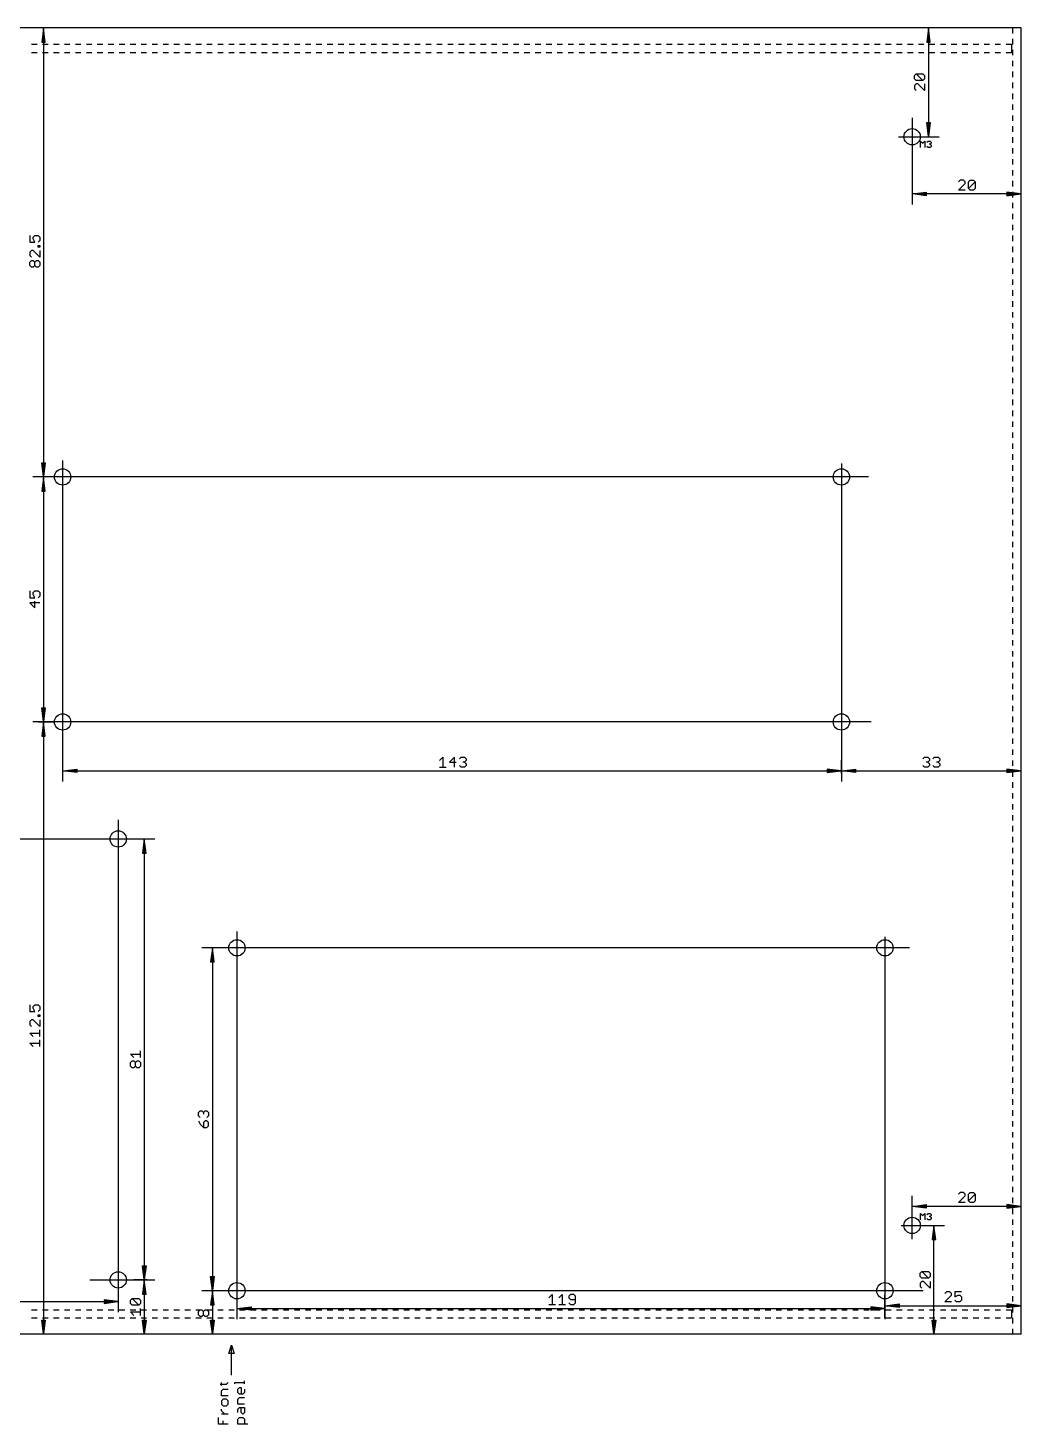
# Model space of a CAD drawing. Extents: x -279 to 630, y -429 to 126.
# Drawn here: x 447.6 to 630, y -296.5 to -40 of the extents above; entities that cross this region are included whole.
import ezdxf

# ---------------------------------------------------------------- set-up
doc = ezdxf.new("R2010")
doc.units = 0
for name, color, linetype in [('114', 253, 'CONTINUOUS'), ('20', 7, 'CONTINUOUS'), ('47', 140, 'CONTINUOUS')]:
    doc.layers.add(name, color=color, linetype=linetype)

msp = doc.modelspace()

# ---------------------------------------------------------------- linework, layer by layer
at = {"layer": '114'}
for p, q in [((484.5, -283.5), (485, -282)), ((485, -287.5), (485, -282)), ((485, -282), (485.5, -283.5)), ((485.5, -283.5), (484.5, -283.5)), ((482.8998, -289.1333), (484.0987, -289.1333)), ((483.1995, -289.4331), (483.1995, -288.8336)), ((484.0987, -289.1333), (484.3984, -288.8336)), ((485.6001, -289.1261), (485.6001, -288.8264)), ((485.6001, -288.8264), (487.3984, -288.8264)), ((486.1995, -290.0685), (486.4992, -289.7688)), ((486.4992, -289.7688), (486.799, -289.7688)), ((486.799, -289.7688), (486.799, -290.9677)), ((487.3984, -289.1261), (487.3984, -288.5267)), ((483.1995, -290.3755), (483.4992, -290.0757)), ((483.1995, -291.2746), (483.1995, -290.3755)), ((484.3984, -291.2746), (483.1995, -291.2746)), ((483.4992, -291.9173), (483.1995, -292.217)), ((483.1995, -292.217), (483.1995, -292.8165)), ((483.4992, -290.0757), (484.3984, -290.0757)), ((484.0987, -291.9173), (483.4992, -291.9173)), ((484.3984, -292.217), (484.0987, -291.9173)), ((484.3984, -292.8165), (484.3984, -292.217)), ((486.1995, -290.668), (486.1995, -290.0685)), ((486.4992, -290.9677), (486.1995, -290.668)), ((486.1995, -291.9101), (486.4992, -291.6104)), ((486.1995, -292.8093), (486.1995, -291.9101)), ((487.0987, -290.9677), (486.4992, -290.9677)), ((486.4992, -291.6104), (487.3984, -291.6104)), ((487.3984, -290.668), (487.0987, -290.9677)), ((487.3984, -290.0685), (487.3984, -290.668)), ((483.1995, -292.8165), (483.4992, -293.1162)), ((483.1995, -294.0514), (483.1995, -293.7517)), ((483.799, -294.6508), (483.1995, -294.0514)), ((484.3984, -294.6508), (483.1995, -294.6508)), ((483.4992, -293.1162), (484.0987, -293.1162)), ((484.0987, -293.1162), (484.3984, -292.8165)), ((487.3984, -292.8093), (486.1995, -292.8093)), ((486.1995, -293.7517), (486.4992, -293.4519)), ((486.1995, -294.3511), (486.1995, -293.7517)), ((486.4992, -293.4519), (487.3984, -293.4519)), ((486.799, -294.3511), (486.799, -293.4519)), ((487.0987, -294.6508), (486.799, -294.3511)), ((487.3984, -294.3511), (487.0987, -294.6508)), ((487.3984, -293.4519), (487.3984, -294.3511)), ((482.6001, -296.4924), (482.6001, -295.2935)), ((484.3984, -296.4924), (482.6001, -296.4924)), ((483.4992, -296.4924), (483.4992, -295.893)), ((486.1995, -295.5932), (486.4992, -295.2935)), ((486.1995, -296.4924), (486.1995, -295.5932)), ((487.9978, -296.4924), (486.1995, -296.4924)), ((486.4992, -295.2935), (487.0987, -295.2935)), ((487.0987, -295.2935), (487.3984, -295.5932)), ((487.3984, -295.5932), (487.3984, -296.4924))]:
    msp.add_line(p, q, dxfattribs=at)
at = {"layer": '20'}
for p, q in [((628.5, -40), (341.5, -40)), ((630, -40), (628.5, -40)), ((628.5, -41.0083), (628.5, -40)), ((630, -280), (630, -40)), ((448.3059, -43), (449.3164, -43)), ((450.3164, -43), (451.3269, -43)), ((452.3269, -43), (453.3374, -43)), ((454.3374, -43), (455.3479, -43)), ((456.3479, -43), (457.3584, -43)), ((458.3584, -43), (459.3689, -43)), ((460.3689, -43), (461.3794, -43)), ((462.3794, -43), (463.3899, -43)), ((464.3899, -43), (465.4004, -43)), ((466.4004, -43), (467.4108, -43)), ((468.4108, -43), (469.4213, -43)), ((470.4213, -43), (471.4318, -43)), ((472.4318, -43), (473.4423, -43)), ((474.4423, -43), (475.4528, -43)), ((476.4528, -43), (477.4633, -43)), ((478.4633, -43), (479.4738, -43)), ((480.4738, -43), (481.4843, -43)), ((482.4843, -43), (483.4948, -43)), ((484.4948, -43), (485.5052, -43)), ((486.5052, -43), (487.5157, -43)), ((488.5157, -43), (489.5262, -43)), ((490.5262, -43), (491.5367, -43)), ((492.5367, -43), (493.5472, -43)), ((494.5472, -43), (495.5577, -43)), ((496.5577, -43), (497.5682, -43)), ((498.5682, -43), (499.5787, -43)), ((500.5787, -43), (501.5892, -43)), ((502.5892, -43), (503.5996, -43)), ((504.5996, -43), (505.6101, -43)), ((506.6101, -43), (507.6206, -43)), ((508.6206, -43), (509.6311, -43)), ((510.6311, -43), (511.6416, -43)), ((512.6416, -43), (513.6521, -43)), ((514.6521, -43), (515.6626, -43)), ((516.6626, -43), (517.6731, -43)), ((518.6731, -43), (519.6836, -43)), ((520.6836, -43), (521.6941, -43)), ((522.6941, -43), (523.7045, -43)), ((524.7045, -43), (525.715, -43)), ((526.715, -43), (527.7255, -43)), ((528.7255, -43), (529.736, -43)), ((530.736, -43), (531.7465, -43)), ((532.7465, -43), (533.757, -43)), ((534.757, -43), (535.7675, -43)), ((536.7675, -43), (537.778, -43)), ((538.778, -43), (539.7885, -43)), ((540.7885, -43), (541.7989, -43)), ((542.7989, -43), (543.8094, -43)), ((544.8094, -43), (545.8199, -43)), ((546.8199, -43), (547.8304, -43)), ((548.8304, -43), (549.8409, -43)), ((550.8409, -43), (551.8514, -43)), ((552.8514, -43), (553.8619, -43)), ((554.8619, -43), (555.8724, -43)), ((556.8724, -43), (557.8829, -43)), ((558.8829, -43), (559.8934, -43)), ((560.8934, -43), (561.9038, -43)), ((562.9038, -43), (563.9143, -43)), ((564.9143, -43), (565.9248, -43)), ((566.9248, -43), (567.9353, -43)), ((568.9353, -43), (569.9458, -43)), ((570.9458, -43), (571.9563, -43)), ((572.9563, -43), (573.9668, -43)), ((574.9668, -43), (575.9773, -43)), ((576.9773, -43), (577.9878, -43)), ((578.9878, -43), (579.9983, -43)), ((580.9983, -43), (582.0087, -43)), ((583.0087, -43), (584.0192, -43)), ((585.0192, -43), (586.0297, -43)), ((587.0297, -43), (588.0402, -43)), ((589.0402, -43), (590.0507, -43)), ((591.0507, -43), (592.0612, -43)), ((593.0612, -43), (594.0717, -43)), ((595.0717, -43), (596.0822, -43)), ((597.0822, -43), (598.0927, -43)), ((599.0927, -43), (600.1031, -43)), ((601.1031, -43), (602.1136, -43)), ((603.1136, -43), (604.1241, -43)), ((605.1241, -43), (606.1346, -43)), ((607.1346, -43), (608.1451, -43)), ((609.1451, -43), (610.1556, -43)), ((611.1556, -43), (612.1661, -43)), ((613.1661, -43), (614.1766, -43)), ((615.1766, -43), (616.1871, -43)), ((617.1871, -43), (618.1976, -43)), ((619.1976, -43), (620.208, -43)), ((621.208, -43), (622.2185, -43)), ((623.2185, -43), (624.229, -43)), ((625.229, -43), (626.2395, -43)), ((627.2395, -43), (628.25, -43)), ((628.25, -43), (628.25, -44.5)), ((628.5, -43.0167), (628.5, -42.0083)), ((448.3059, -44.5), (449.3164, -44.5)), ((450.3164, -44.5), (451.3269, -44.5)), ((452.3269, -44.5), (453.3374, -44.5)), ((454.3374, -44.5), (455.3479, -44.5)), ((456.3479, -44.5), (457.3584, -44.5)), ((458.3584, -44.5), (459.3689, -44.5)), ((460.3689, -44.5), (461.3794, -44.5)), ((462.3794, -44.5), (463.3899, -44.5)), ((464.3899, -44.5), (465.4004, -44.5)), ((466.4004, -44.5), (467.4108, -44.5)), ((468.4108, -44.5), (469.4213, -44.5)), ((470.4213, -44.5), (471.4318, -44.5)), ((472.4318, -44.5), (473.4423, -44.5)), ((474.4423, -44.5), (475.4528, -44.5)), ((476.4528, -44.5), (477.4633, -44.5)), ((478.4633, -44.5), (479.4738, -44.5)), ((480.4738, -44.5), (481.4843, -44.5)), ((482.4843, -44.5), (483.4948, -44.5)), ((484.4948, -44.5), (485.5052, -44.5)), ((486.5052, -44.5), (487.5157, -44.5)), ((488.5157, -44.5), (489.5262, -44.5)), ((490.5262, -44.5), (491.5367, -44.5)), ((492.5367, -44.5), (493.5472, -44.5)), ((494.5472, -44.5), (495.5577, -44.5)), ((496.5577, -44.5), (497.5682, -44.5)), ((498.5682, -44.5), (499.5787, -44.5)), ((500.5787, -44.5), (501.5892, -44.5)), ((502.5892, -44.5), (503.5996, -44.5)), ((504.5996, -44.5), (505.6101, -44.5)), ((506.6101, -44.5), (507.6206, -44.5)), ((508.6206, -44.5), (509.6311, -44.5)), ((510.6311, -44.5), (511.6416, -44.5)), ((512.6416, -44.5), (513.6521, -44.5)), ((514.6521, -44.5), (515.6626, -44.5)), ((516.6626, -44.5), (517.6731, -44.5)), ((518.6731, -44.5), (519.6836, -44.5)), ((520.6836, -44.5), (521.6941, -44.5)), ((522.6941, -44.5), (523.7045, -44.5)), ((524.7045, -44.5), (525.715, -44.5)), ((526.715, -44.5), (527.7255, -44.5)), ((528.7255, -44.5), (529.736, -44.5)), ((530.736, -44.5), (531.7465, -44.5)), ((532.7465, -44.5), (533.757, -44.5)), ((534.757, -44.5), (535.7675, -44.5)), ((536.7675, -44.5), (537.778, -44.5)), ((538.778, -44.5), (539.7885, -44.5)), ((540.7885, -44.5), (541.7989, -44.5)), ((542.7989, -44.5), (543.8094, -44.5)), ((544.8094, -44.5), (545.8199, -44.5)), ((546.8199, -44.5), (547.8304, -44.5)), ((548.8304, -44.5), (549.8409, -44.5)), ((550.8409, -44.5), (551.8514, -44.5)), ((552.8514, -44.5), (553.8619, -44.5)), ((554.8619, -44.5), (555.8724, -44.5)), ((556.8724, -44.5), (557.8829, -44.5)), ((558.8829, -44.5), (559.8934, -44.5)), ((560.8934, -44.5), (561.9038, -44.5)), ((562.9038, -44.5), (563.9143, -44.5)), ((564.9143, -44.5), (565.9248, -44.5)), ((566.9248, -44.5), (567.9353, -44.5)), ((568.9353, -44.5), (569.9458, -44.5)), ((570.9458, -44.5), (571.9563, -44.5)), ((572.9563, -44.5), (573.9668, -44.5)), ((574.9668, -44.5), (575.9773, -44.5)), ((576.9773, -44.5), (577.9878, -44.5)), ((578.9878, -44.5), (579.9983, -44.5)), ((580.9983, -44.5), (582.0087, -44.5)), ((583.0087, -44.5), (584.0192, -44.5)), ((585.0192, -44.5), (586.0297, -44.5)), ((587.0297, -44.5), (588.0402, -44.5)), ((589.0402, -44.5), (590.0507, -44.5)), ((591.0507, -44.5), (592.0612, -44.5)), ((593.0612, -44.5), (594.0717, -44.5)), ((595.0717, -44.5), (596.0822, -44.5)), ((597.0822, -44.5), (598.0927, -44.5)), ((599.0927, -44.5), (600.1031, -44.5)), ((601.1031, -44.5), (602.1136, -44.5)), ((603.1136, -44.5), (604.1241, -44.5)), ((605.1241, -44.5), (606.1346, -44.5)), ((607.1346, -44.5), (608.1451, -44.5)), ((609.1451, -44.5), (610.1556, -44.5)), ((611.1556, -44.5), (612.1661, -44.5)), ((613.1661, -44.5), (614.1766, -44.5)), ((615.1766, -44.5), (616.1871, -44.5)), ((617.1871, -44.5), (618.1976, -44.5)), ((619.1976, -44.5), (620.208, -44.5)), ((621.208, -44.5), (622.2185, -44.5)), ((623.2185, -44.5), (624.229, -44.5)), ((625.229, -44.5), (626.2395, -44.5)), ((627.2395, -44.5), (628.25, -44.5)), ((628.5, -45.025), (628.5, -44.0167)), ((628.5, -47.0333), (628.5, -46.025)), ((628.5, -49.0417), (628.5, -48.0333)), ((628.5, -51.05), (628.5, -50.0417)), ((628.5, -53.0583), (628.5, -52.05)), ((628.5, -55.0667), (628.5, -54.0583)), ((628.5, -57.075), (628.5, -56.0667)), ((628.5, -59.0833), (628.5, -58.075)), ((628.5, -61.0917), (628.5, -60.0833)), ((628.5, -63.1), (628.5, -62.0917)), ((628.5, -65.1083), (628.5, -64.1)), ((628.5, -67.1167), (628.5, -66.1083)), ((628.5, -69.125), (628.5, -68.1167)), ((628.5, -71.1333), (628.5, -70.125)), ((628.5, -73.1417), (628.5, -72.1333)), ((628.5, -75.15), (628.5, -74.1417)), ((628.5, -77.1583), (628.5, -76.15)), ((628.5, -79.1667), (628.5, -78.1583)), ((628.5, -81.175), (628.5, -80.1667)), ((628.5, -83.1833), (628.5, -82.175)), ((628.5, -85.1917), (628.5, -84.1833)), ((628.5, -87.2), (628.5, -86.1917)), ((628.5, -89.2083), (628.5, -88.2)), ((628.5, -91.2167), (628.5, -90.2083)), ((628.5, -93.225), (628.5, -92.2167)), ((628.5, -95.2333), (628.5, -94.225)), ((628.5, -97.2417), (628.5, -96.2333)), ((628.5, -99.25), (628.5, -98.2417)), ((628.5, -101.2583), (628.5, -100.25)), ((628.5, -103.2667), (628.5, -102.2583)), ((628.5, -105.275), (628.5, -104.2667)), ((628.5, -107.2833), (628.5, -106.275)), ((628.5, -109.2917), (628.5, -108.2833)), ((628.5, -111.3), (628.5, -110.2917)), ((628.5, -113.3083), (628.5, -112.3)), ((628.5, -115.3167), (628.5, -114.3083)), ((628.5, -117.325), (628.5, -116.3167)), ((628.5, -119.3333), (628.5, -118.325)), ((628.5, -121.3417), (628.5, -120.3333)), ((628.5, -123.35), (628.5, -122.3417)), ((628.5, -125.3583), (628.5, -124.35)), ((628.5, -127.3667), (628.5, -126.3583)), ((628.5, -129.375), (628.5, -128.3667)), ((628.5, -131.3833), (628.5, -130.375)), ((628.5, -133.3917), (628.5, -132.3833)), ((628.5, -135.4), (628.5, -134.3917)), ((628.5, -137.4083), (628.5, -136.4)), ((628.5, -139.4167), (628.5, -138.4083)), ((628.5, -141.425), (628.5, -140.4167)), ((628.5, -143.4333), (628.5, -142.425)), ((628.5, -145.4417), (628.5, -144.4333)), ((628.5, -147.45), (628.5, -146.4417)), ((628.5, -149.4583), (628.5, -148.45)), ((628.5, -151.4667), (628.5, -150.4583)), ((628.5, -153.475), (628.5, -152.4667)), ((628.5, -155.4833), (628.5, -154.475)), ((628.5, -157.4917), (628.5, -156.4833)), ((628.5, -159.5), (628.5, -158.4917)), ((628.5, -161.5083), (628.5, -160.5)), ((628.5, -163.5167), (628.5, -162.5083)), ((628.5, -165.525), (628.5, -164.5167)), ((628.5, -167.5333), (628.5, -166.525)), ((628.5, -169.5417), (628.5, -168.5333)), ((628.5, -171.55), (628.5, -170.5417)), ((628.5, -173.5583), (628.5, -172.55)), ((628.5, -175.5667), (628.5, -174.5583)), ((628.5, -177.575), (628.5, -176.5667)), ((628.5, -179.5833), (628.5, -178.575)), ((628.5, -181.5917), (628.5, -180.5833)), ((628.5, -183.6), (628.5, -182.5917)), ((628.5, -185.6083), (628.5, -184.6)), ((628.5, -187.6167), (628.5, -186.6083)), ((628.5, -189.625), (628.5, -188.6167)), ((628.5, -191.6333), (628.5, -190.625)), ((628.5, -193.6417), (628.5, -192.6333)), ((628.5, -195.65), (628.5, -194.6417)), ((628.5, -197.6583), (628.5, -196.65)), ((628.5, -199.6667), (628.5, -198.6583)), ((628.5, -201.675), (628.5, -200.6667)), ((628.5, -203.6833), (628.5, -202.675)), ((628.5, -205.6917), (628.5, -204.6833)), ((628.5, -207.7), (628.5, -206.6917)), ((628.5, -209.7083), (628.5, -208.7)), ((628.5, -211.7167), (628.5, -210.7083)), ((628.5, -213.725), (628.5, -212.7167)), ((628.5, -215.7333), (628.5, -214.725)), ((628.5, -217.7417), (628.5, -216.7333)), ((628.5, -219.75), (628.5, -218.7417)), ((628.5, -221.7583), (628.5, -220.75)), ((628.5, -223.7667), (628.5, -222.7583)), ((628.5, -225.775), (628.5, -224.7667)), ((628.5, -227.7833), (628.5, -226.775)), ((628.5, -229.7917), (628.5, -228.7833)), ((628.5, -231.8), (628.5, -230.7917)), ((628.5, -233.8083), (628.5, -232.8)), ((628.5, -235.8167), (628.5, -234.8083)), ((628.5, -237.825), (628.5, -236.8167)), ((628.5, -239.8333), (628.5, -238.825)), ((628.5, -241.8417), (628.5, -240.8333)), ((628.5, -243.85), (628.5, -242.8417)), ((628.5, -245.8583), (628.5, -244.85)), ((628.5, -247.8667), (628.5, -246.8583)), ((628.5, -249.875), (628.5, -248.8667)), ((628.5, -251.8833), (628.5, -250.875)), ((628.5, -253.8917), (628.5, -252.8833)), ((628.5, -255.9), (628.5, -254.8917)), ((628.5, -257.9083), (628.5, -256.9)), ((628.5, -259.9167), (628.5, -258.9083)), ((628.5, -261.925), (628.5, -260.9167)), ((628.5, -263.9333), (628.5, -262.925)), ((628.5, -265.9417), (628.5, -264.9333)), ((628.5, -267.95), (628.5, -266.9417)), ((628.5, -269.9583), (628.5, -268.95)), ((628.5, -271.9667), (628.5, -270.9583)), ((628.5, -273.975), (628.5, -272.9667)), ((448.3059, -275.5), (449.3164, -275.5)), ((448.3059, -277), (449.3164, -277)), ((450.3164, -275.5), (451.3269, -275.5)), ((450.3164, -277), (451.3269, -277)), ((452.3269, -275.5), (453.3374, -275.5)), ((452.3269, -277), (453.3374, -277)), ((454.3374, -275.5), (455.3479, -275.5)), ((454.3374, -277), (455.3479, -277)), ((456.3479, -275.5), (457.3584, -275.5)), ((456.3479, -277), (457.3584, -277)), ((458.3584, -275.5), (459.3689, -275.5)), ((458.3584, -277), (459.3689, -277)), ((460.3689, -275.5), (461.3794, -275.5)), ((460.3689, -277), (461.3794, -277)), ((462.3794, -275.5), (463.3899, -275.5)), ((462.3794, -277), (463.3899, -277)), ((464.3899, -275.5), (465.4004, -275.5)), ((464.3899, -277), (465.4004, -277)), ((466.4004, -275.5), (467.4108, -275.5)), ((466.4004, -277), (467.4108, -277)), ((468.4108, -275.5), (469.4213, -275.5)), ((468.4108, -277), (469.4213, -277)), ((470.4213, -275.5), (471.4318, -275.5)), ((470.4213, -277), (471.4318, -277)), ((472.4318, -275.5), (473.4423, -275.5)), ((472.4318, -277), (473.4423, -277)), ((474.4423, -275.5), (475.4528, -275.5)), ((474.4423, -277), (475.4528, -277)), ((476.4528, -275.5), (477.4633, -275.5)), ((476.4528, -277), (477.4633, -277)), ((478.4633, -275.5), (479.4738, -275.5)), ((478.4633, -277), (479.4738, -277)), ((480.4738, -275.5), (481.4843, -275.5)), ((480.4738, -277), (481.4843, -277)), ((482.4843, -275.5), (483.4948, -275.5)), ((482.4843, -277), (483.4948, -277)), ((484.4948, -275.5), (485.5052, -275.5)), ((484.4948, -277), (485.5052, -277)), ((486.5052, -275.5), (487.5157, -275.5)), ((486.5052, -277), (487.5157, -277)), ((488.5157, -275.5), (489.5262, -275.5)), ((488.5157, -277), (489.5262, -277)), ((490.5262, -275.5), (491.5367, -275.5)), ((490.5262, -277), (491.5367, -277)), ((492.5367, -275.5), (493.5472, -275.5)), ((492.5367, -277), (493.5472, -277)), ((494.5472, -275.5), (495.5577, -275.5)), ((494.5472, -277), (495.5577, -277)), ((496.5577, -275.5), (497.5682, -275.5)), ((496.5577, -277), (497.5682, -277)), ((498.5682, -275.5), (499.5787, -275.5)), ((498.5682, -277), (499.5787, -277)), ((500.5787, -275.5), (501.5892, -275.5)), ((500.5787, -277), (501.5892, -277)), ((502.5892, -275.5), (503.5996, -275.5)), ((502.5892, -277), (503.5996, -277)), ((504.5996, -275.5), (505.6101, -275.5)), ((504.5996, -277), (505.6101, -277)), ((506.6101, -275.5), (507.6206, -275.5)), ((506.6101, -277), (507.6206, -277)), ((508.6206, -275.5), (509.6311, -275.5)), ((508.6206, -277), (509.6311, -277)), ((510.6311, -275.5), (511.6416, -275.5)), ((510.6311, -277), (511.6416, -277)), ((512.6416, -275.5), (513.6521, -275.5)), ((512.6416, -277), (513.6521, -277)), ((514.6521, -275.5), (515.6626, -275.5)), ((514.6521, -277), (515.6626, -277)), ((516.6626, -275.5), (517.6731, -275.5)), ((516.6626, -277), (517.6731, -277)), ((518.6731, -275.5), (519.6836, -275.5)), ((518.6731, -277), (519.6836, -277)), ((520.6836, -275.5), (521.6941, -275.5)), ((520.6836, -277), (521.6941, -277)), ((522.6941, -275.5), (523.7045, -275.5)), ((522.6941, -277), (523.7045, -277)), ((524.7045, -275.5), (525.715, -275.5)), ((524.7045, -277), (525.715, -277)), ((526.715, -275.5), (527.7255, -275.5)), ((526.715, -277), (527.7255, -277)), ((528.7255, -275.5), (529.736, -275.5)), ((528.7255, -277), (529.736, -277)), ((530.736, -275.5), (531.7465, -275.5)), ((530.736, -277), (531.7465, -277)), ((532.7465, -275.5), (533.757, -275.5)), ((532.7465, -277), (533.757, -277)), ((534.757, -275.5), (535.7675, -275.5)), ((534.757, -277), (535.7675, -277)), ((536.7675, -275.5), (537.778, -275.5)), ((536.7675, -277), (537.778, -277)), ((538.778, -275.5), (539.7885, -275.5)), ((538.778, -277), (539.7885, -277)), ((540.7885, -275.5), (541.7989, -275.5)), ((540.7885, -277), (541.7989, -277)), ((542.7989, -275.5), (543.8094, -275.5)), ((542.7989, -277), (543.8094, -277)), ((544.8094, -275.5), (545.8199, -275.5)), ((544.8094, -277), (545.8199, -277)), ((546.8199, -275.5), (547.8304, -275.5)), ((546.8199, -277), (547.8304, -277)), ((548.8304, -275.5), (549.8409, -275.5)), ((548.8304, -277), (549.8409, -277)), ((550.8409, -275.5), (551.8514, -275.5)), ((550.8409, -277), (551.8514, -277)), ((552.8514, -275.5), (553.8619, -275.5)), ((552.8514, -277), (553.8619, -277)), ((554.8619, -275.5), (555.8724, -275.5)), ((554.8619, -277), (555.8724, -277)), ((556.8724, -275.5), (557.8829, -275.5)), ((556.8724, -277), (557.8829, -277)), ((558.8829, -275.5), (559.8934, -275.5)), ((558.8829, -277), (559.8934, -277)), ((560.8934, -275.5), (561.9038, -275.5)), ((560.8934, -277), (561.9038, -277)), ((562.9038, -275.5), (563.9143, -275.5)), ((562.9038, -277), (563.9143, -277)), ((564.9143, -275.5), (565.9248, -275.5)), ((564.9143, -277), (565.9248, -277)), ((566.9248, -275.5), (567.9353, -275.5)), ((566.9248, -277), (567.9353, -277)), ((568.9353, -275.5), (569.9458, -275.5)), ((568.9353, -277), (569.9458, -277)), ((570.9458, -275.5), (571.9563, -275.5)), ((570.9458, -277), (571.9563, -277)), ((572.9563, -275.5), (573.9668, -275.5)), ((572.9563, -277), (573.9668, -277)), ((574.9668, -275.5), (575.9773, -275.5)), ((574.9668, -277), (575.9773, -277)), ((576.9773, -275.5), (577.9878, -275.5)), ((576.9773, -277), (577.9878, -277)), ((578.9878, -275.5), (579.9983, -275.5)), ((578.9878, -277), (579.9983, -277)), ((580.9983, -275.5), (582.0087, -275.5)), ((580.9983, -277), (582.0087, -277)), ((583.0087, -275.5), (584.0192, -275.5)), ((583.0087, -277), (584.0192, -277)), ((585.0192, -275.5), (586.0297, -275.5)), ((585.0192, -277), (586.0297, -277)), ((587.0297, -275.5), (588.0402, -275.5)), ((587.0297, -277), (588.0402, -277)), ((589.0402, -275.5), (590.0507, -275.5)), ((589.0402, -277), (590.0507, -277)), ((591.0507, -275.5), (592.0612, -275.5)), ((591.0507, -277), (592.0612, -277)), ((593.0612, -275.5), (594.0717, -275.5)), ((593.0612, -277), (594.0717, -277)), ((595.0717, -275.5), (596.0822, -275.5)), ((595.0717, -277), (596.0822, -277)), ((597.0822, -275.5), (598.0927, -275.5)), ((597.0822, -277), (598.0927, -277)), ((599.0927, -275.5), (600.1031, -275.5)), ((599.0927, -277), (600.1031, -277)), ((601.1031, -275.5), (602.1136, -275.5)), ((601.1031, -277), (602.1136, -277)), ((603.1136, -275.5), (604.1241, -275.5)), ((603.1136, -277), (604.1241, -277)), ((605.1241, -275.5), (606.1346, -275.5)), ((605.1241, -277), (606.1346, -277)), ((607.1346, -275.5), (608.1451, -275.5)), ((607.1346, -277), (608.1451, -277)), ((609.1451, -275.5), (610.1556, -275.5)), ((609.1451, -277), (610.1556, -277)), ((611.1556, -275.5), (612.1661, -275.5)), ((611.1556, -277), (612.1661, -277)), ((613.1661, -275.5), (614.1766, -275.5)), ((613.1661, -277), (614.1766, -277)), ((615.1766, -275.5), (616.1871, -275.5)), ((615.1766, -277), (616.1871, -277)), ((617.1871, -275.5), (618.1976, -275.5)), ((617.1871, -277), (618.1976, -277)), ((619.1976, -275.5), (620.208, -275.5)), ((619.1976, -277), (620.208, -277)), ((621.208, -275.5), (622.2185, -275.5)), ((621.208, -277), (622.2185, -277)), ((623.2185, -275.5), (624.229, -275.5)), ((623.2185, -277), (624.229, -277)), ((625.229, -275.5), (626.2395, -275.5)), ((625.229, -277), (626.2395, -277)), ((627.2395, -275.5), (628.25, -275.5)), ((627.2395, -277), (628.25, -277)), ((628.25, -275.5), (628.25, -277)), ((628.5, -275.9833), (628.5, -274.975)), ((628.5, -277.9917), (628.5, -276.9833)), ((628.5, -280), (628.5, -278.9917)), ((628.5, -280), (341.5, -280)), ((630, -280), (628.5, -280))]:
    msp.add_line(p, q, dxfattribs=at)
for centre in [(610, -60), (454, -122.5), (597, -122.5), (454, -167.5), (597, -167.5), (464.2, -189), (486, -209), (605, -209), (610, -260), (464.2, -270), (486, -272), (605, -272)]:
    msp.add_circle(centre, 1.5, dxfattribs=at)
at = {"layer": '47'}
for p, q in [((455.5, -40), (448.55, -40)), ((450.5, -40.065), (450.1808, -42.6)), ((450.5, -40.065), (450.24, -42.6)), ((450.5, -40.065), (450.37, -42.6)), ((450.5, -40.065), (450.5, -122.435)), ((450.8192, -42.6), (450.5, -40.065)), ((450.63, -42.6), (450.5, -40.065)), ((450.76, -42.6), (450.5, -40.065)), ((617.5, -40), (611.05, -40)), ((613, -40.065), (612.6808, -42.6)), ((613, -40.065), (612.74, -42.6)), ((613, -40.065), (612.87, -42.6)), ((613, -40.065), (613, -59.935)), ((613.3192, -42.6), (613, -40.065)), ((613.13, -42.6), (613, -40.065)), ((613.26, -42.6), (613, -40.065)), ((450.1808, -42.6), (450.8192, -42.6)), ((612.6808, -42.6), (613.3192, -42.6)), ((610.4446, -48.7509), (610.7528, -48.4427)), ((610.7528, -48.4427), (611.9856, -48.4427)), ((611.9856, -49.6755), (610.7528, -48.4427)), ((611.9856, -48.4427), (612.2938, -48.7509)), ((610.4446, -49.3673), (610.4446, -48.7509)), ((610.7528, -49.6755), (610.4446, -49.3673)), ((610.7528, -50.2843), (610.4446, -50.5925)), ((610.4446, -50.5925), (610.4446, -51.2089)), ((610.4446, -51.2089), (610.7528, -51.5171)), ((611.9856, -49.6755), (610.7528, -49.6755)), ((611.061, -50.2843), (610.7528, -50.2843)), ((612.2938, -51.5171), (611.061, -50.2843)), ((612.2938, -49.3673), (611.9856, -49.6755)), ((612.2938, -48.7509), (612.2938, -49.3673)), ((612.2938, -50.2843), (612.2938, -51.5171)), ((610, -56.5), (610, -72.45)), ((613, -59.935), (612.6808, -57.4)), ((612.6808, -57.4), (613.3192, -57.4)), ((613, -59.935), (612.74, -57.4)), ((613, -59.935), (612.87, -57.4)), ((613.3192, -57.4), (613, -59.935)), ((613.13, -57.4), (613, -59.935)), ((613.26, -57.4), (613, -59.935)), ((607.5, -60), (614.95, -60)), ((611.5508, -61.9492), (611.5508, -60.7798)), ((611.5508, -60.7798), (611.9406, -61.1696)), ((611.9406, -61.1696), (612.3304, -60.7798)), ((612.3304, -60.7798), (612.3304, -61.9492)), ((612.7202, -60.9747), (612.9151, -60.7798)), ((612.9151, -60.7798), (613.3049, -60.7798)), ((613.3049, -61.3645), (613.11, -61.3645)), ((613.3049, -60.7798), (613.4998, -60.9747)), ((613.4998, -61.1696), (613.3049, -61.3645)), ((613.3049, -61.3645), (613.4998, -61.5594)), ((613.4998, -60.9747), (613.4998, -61.1696)), ((612.9151, -61.9492), (612.7202, -61.7543)), ((613.3049, -61.9492), (612.9151, -61.9492)), ((613.4998, -61.7543), (613.3049, -61.9492)), ((613.4998, -61.5594), (613.4998, -61.7543)), ((618.7911, -67.9446), (618.4829, -68.2528)), ((618.4829, -69.7938), (619.7157, -68.561)), ((619.4075, -67.9446), (618.7911, -67.9446)), ((619.7157, -68.2528), (619.4075, -67.9446)), ((619.7157, -68.561), (619.7157, -68.2528)), ((620.3245, -68.2528), (620.6327, -67.9446)), ((620.3245, -69.4856), (620.3245, -68.2528)), ((620.3245, -69.4856), (621.5573, -68.2528)), ((620.6327, -67.9446), (621.2491, -67.9446)), ((621.2491, -67.9446), (621.5573, -68.2528)), ((621.5573, -68.2528), (621.5573, -69.4856)), ((630, -72), (630, -68.55)), ((610.065, -70.5), (612.6, -70.1808)), ((610.065, -70.5), (612.6, -70.24)), ((610.065, -70.5), (612.6, -70.37)), ((629.935, -70.5), (610.065, -70.5)), ((612.6, -70.8192), (610.065, -70.5)), ((612.6, -70.63), (610.065, -70.5)), ((612.6, -70.76), (610.065, -70.5)), ((612.6, -70.1808), (612.6, -70.8192)), ((619.7157, -69.7938), (618.4829, -69.7938)), ((620.6327, -69.7938), (620.3245, -69.4856)), ((621.2491, -69.7938), (620.6327, -69.7938)), ((621.5573, -69.4856), (621.2491, -69.7938)), ((629.935, -70.5), (627.4, -70.1808)), ((627.4, -70.1808), (627.4, -70.8192)), ((629.935, -70.5), (627.4, -70.24)), ((629.935, -70.5), (627.4, -70.37)), ((627.4, -70.8192), (629.935, -70.5)), ((627.4, -70.63), (629.935, -70.5)), ((627.4, -70.76), (629.935, -70.5)), ((447.9446, -78.1264), (447.9446, -79.3592)), ((447.9446, -79.3592), (448.8692, -79.3592)), ((448.561, -78.4346), (448.8692, -78.1264)), ((448.561, -78.7428), (448.561, -78.4346)), ((448.8692, -79.3592), (448.561, -78.7428)), ((448.8692, -78.1264), (449.4856, -78.1264)), ((449.4856, -78.1264), (449.7938, -78.4346)), ((449.7938, -79.051), (449.4856, -79.3592)), ((449.7938, -78.4346), (449.7938, -79.051)), ((448.2528, -80.8888), (447.9446, -81.197)), ((447.9446, -81.197), (447.9446, -81.8134)), ((447.9446, -81.8134), (448.2528, -82.1216)), ((448.561, -80.8888), (448.2528, -80.8888)), ((449.7938, -82.1216), (448.561, -80.8888)), ((449.4856, -80.28), (449.4856, -79.9718)), ((449.4856, -79.9718), (449.7938, -79.9718)), ((449.7938, -80.28), (449.4856, -80.28)), ((449.7938, -79.9718), (449.7938, -80.28)), ((449.7938, -80.8888), (449.7938, -82.1216)), ((447.9446, -83.0385), (448.2528, -82.7304)), ((447.9446, -83.6549), (447.9446, -83.0385)), ((448.2528, -83.9631), (447.9446, -83.6549)), ((448.2528, -82.7304), (448.561, -82.7304)), ((448.561, -83.9631), (448.2528, -83.9631)), ((448.561, -82.7304), (448.8692, -83.0385)), ((448.8692, -83.6549), (448.561, -83.9631)), ((448.8692, -83.0385), (449.1774, -82.7304)), ((448.8692, -83.6549), (448.8692, -83.0385)), ((449.1774, -83.9631), (448.8692, -83.6549)), ((449.1774, -82.7304), (449.4856, -82.7304)), ((449.4856, -83.9631), (449.1774, -83.9631)), ((449.4856, -82.7304), (449.7938, -83.0385)), ((449.7938, -83.6549), (449.4856, -83.9631)), ((449.7938, -83.0385), (449.7938, -83.6549)), ((450.5, -122.435), (450.1808, -119.9)), ((450.1808, -119.9), (450.8192, -119.9)), ((450.5, -122.435), (450.24, -119.9)), ((450.5, -122.435), (450.37, -119.9)), ((450.8192, -119.9), (450.5, -122.435)), ((450.63, -119.9), (450.5, -122.435)), ((450.76, -119.9), (450.5, -122.435)), ((454, -119.5), (454, -178.45)), ((597, -120), (597, -178.45)), ((602, -122.5), (448.55, -122.5)), ((452, -122.5), (448.55, -122.5)), ((450.5, -122.565), (450.1808, -125.1)), ((450.5, -122.565), (450.24, -125.1)), ((450.5, -122.565), (450.37, -125.1)), ((450.5, -122.565), (450.5, -167.435)), ((450.8192, -125.1), (450.5, -122.565)), ((450.63, -125.1), (450.5, -122.565)), ((450.76, -125.1), (450.5, -122.565)), ((450.1808, -125.1), (450.8192, -125.1)), ((447.9446, -143.4427), (447.9446, -144.6755)), ((448.561, -143.7509), (448.8692, -143.4427)), ((448.8692, -143.4427), (449.4856, -143.4427)), ((449.4856, -143.4427), (449.7938, -143.7509)), ((447.9446, -144.6755), (448.8692, -144.6755)), ((449.7938, -145.5925), (447.9446, -145.5925)), ((447.9446, -145.5925), (448.8692, -146.5171)), ((448.561, -144.0591), (448.561, -143.7509)), ((448.8692, -144.6755), (448.561, -144.0591)), ((448.8692, -146.5171), (448.8692, -145.2843)), ((449.7938, -144.3673), (449.4856, -144.6755)), ((449.7938, -143.7509), (449.7938, -144.3673)), ((450.5, -167.435), (450.1808, -164.9)), ((450.1808, -164.9), (450.8192, -164.9)), ((450.5, -167.435), (450.24, -164.9)), ((450.5, -167.435), (450.37, -164.9)), ((450.8192, -164.9), (450.5, -167.435)), ((450.63, -164.9), (450.5, -167.435)), ((450.76, -164.9), (450.5, -167.435)), ((602.5, -167.5), (448.55, -167.5)), ((449.5, -167.5), (452.45, -167.5)), ((450.5, -167.565), (450.1808, -170.1)), ((450.5, -167.565), (450.24, -170.1)), ((450.5, -167.565), (450.37, -170.1)), ((450.5, -167.565), (450.5, -279.935)), ((450.8192, -170.1), (450.5, -167.565)), ((450.63, -170.1), (450.5, -167.565)), ((450.76, -170.1), (450.5, -167.565)), ((450.1808, -170.1), (450.8192, -170.1)), ((523.1841, -174.561), (523.8005, -173.9446)), ((523.8005, -173.9446), (523.8005, -175.7938)), ((525.9502, -173.9446), (525.0256, -174.8692)), ((525.9502, -175.7938), (525.9502, -173.9446)), ((526.8672, -174.2528), (527.1754, -173.9446)), ((527.1754, -173.9446), (527.7918, -173.9446)), ((527.7918, -173.9446), (528.1, -174.2528)), ((528.1, -174.2528), (528.1, -174.561)), ((611.9829, -174.2528), (612.2911, -173.9446)), ((612.2911, -173.9446), (612.9075, -173.9446)), ((612.9075, -173.9446), (613.2157, -174.2528)), ((613.2157, -174.2528), (613.2157, -174.561)), ((613.8245, -174.2528), (614.1327, -173.9446)), ((614.1327, -173.9446), (614.7491, -173.9446)), ((614.7491, -173.9446), (615.0573, -174.2528)), ((615.0573, -174.2528), (615.0573, -174.561)), ((454.065, -176.5), (456.6, -176.1808)), ((454.065, -176.5), (456.6, -176.24)), ((454.065, -176.5), (456.6, -176.37)), ((454.065, -176.5), (596.935, -176.5)), ((456.6, -176.8192), (454.065, -176.5)), ((456.6, -176.63), (454.065, -176.5)), ((456.6, -176.76), (454.065, -176.5)), ((456.6, -176.1808), (456.6, -176.8192)), ((523.1841, -175.7938), (524.4169, -175.7938)), ((525.0256, -174.8692), (526.2584, -174.8692)), ((527.1754, -175.7938), (526.8672, -175.4856)), ((527.7918, -175.7938), (527.1754, -175.7938)), ((527.7918, -174.8692), (527.4836, -174.8692)), ((528.1, -174.561), (527.7918, -174.8692)), ((527.7918, -174.8692), (528.1, -175.1774)), ((528.1, -175.4856), (527.7918, -175.7938)), ((528.1, -175.1774), (528.1, -175.4856)), ((596.935, -176.5), (594.4, -176.1808)), ((594.4, -176.1808), (594.4, -176.8192)), ((596.935, -176.5), (594.4, -176.24)), ((596.935, -176.5), (594.4, -176.37)), ((594.4, -176.8192), (596.935, -176.5)), ((594.4, -176.63), (596.935, -176.5)), ((594.4, -176.76), (596.935, -176.5)), ((597, -177), (597, -174.55)), ((597.065, -176.5), (599.6, -176.1808)), ((597.065, -176.5), (599.6, -176.24)), ((597.065, -176.5), (599.6, -176.37)), ((597.065, -176.5), (629.935, -176.5)), ((599.6, -176.8192), (597.065, -176.5)), ((599.6, -176.63), (597.065, -176.5)), ((599.6, -176.76), (597.065, -176.5)), ((599.6, -176.1808), (599.6, -176.8192)), ((612.2911, -175.7938), (611.9829, -175.4856)), ((612.9075, -175.7938), (612.2911, -175.7938)), ((612.9075, -174.8692), (612.5993, -174.8692)), ((613.2157, -174.561), (612.9075, -174.8692)), ((612.9075, -174.8692), (613.2157, -175.1774)), ((613.2157, -175.4856), (612.9075, -175.7938)), ((613.2157, -175.1774), (613.2157, -175.4856)), ((614.1327, -175.7938), (613.8245, -175.4856)), ((614.7491, -175.7938), (614.1327, -175.7938)), ((614.7491, -174.8692), (614.4409, -174.8692)), ((615.0573, -174.561), (614.7491, -174.8692)), ((614.7491, -174.8692), (615.0573, -175.1774)), ((615.0573, -175.4856), (614.7491, -175.7938)), ((615.0573, -175.1774), (615.0573, -175.4856)), ((629.935, -176.5), (627.4, -176.1808)), ((627.4, -176.1808), (627.4, -176.8192)), ((629.935, -176.5), (627.4, -176.24)), ((629.935, -176.5), (627.4, -176.37)), ((627.4, -176.8192), (629.935, -176.5)), ((627.4, -176.63), (629.935, -176.5)), ((627.4, -176.76), (629.935, -176.5)), ((630, -178.5), (630, -174.55)), ((464.2, -185.5), (464.2, -275.95)), ((356, -189), (470.95, -189)), ((469, -189.065), (468.6808, -191.6)), ((469, -189.065), (468.74, -191.6)), ((469, -189.065), (468.87, -191.6)), ((469, -189.065), (469, -269.935)), ((469.3192, -191.6), (469, -189.065)), ((469.13, -191.6), (469, -189.065)), ((469.26, -191.6), (469, -189.065)), ((468.6808, -191.6), (469.3192, -191.6)), ((486, -206), (486, -277.2)), ((605, -207), (605, -277.2)), ((609.5, -209), (479.55, -209)), ((481.5, -209.065), (481.1808, -211.6)), ((481.5, -209.065), (481.24, -211.6)), ((481.5, -209.065), (481.37, -211.6)), ((481.5, -209.065), (481.5, -271.935)), ((481.8192, -211.6), (481.5, -209.065)), ((481.63, -211.6), (481.5, -209.065)), ((481.76, -211.6), (481.5, -209.065)), ((481.1808, -211.6), (481.8192, -211.6)), ((447.9446, -219.4721), (447.9446, -220.7049)), ((448.561, -219.7803), (448.8692, -219.4721)), ((448.561, -220.0885), (448.561, -219.7803)), ((448.8692, -220.7049), (448.561, -220.0885)), ((448.8692, -219.4721), (449.4856, -219.4721)), ((449.4856, -219.4721), (449.7938, -219.7803)), ((449.7938, -220.3967), (449.4856, -220.7049)), ((449.7938, -219.7803), (449.7938, -220.3967)), ((447.9446, -220.7049), (448.8692, -220.7049)), ((448.2528, -222.2345), (447.9446, -222.5427)), ((447.9446, -222.5427), (447.9446, -223.1591)), ((448.561, -222.2345), (448.2528, -222.2345)), ((449.7938, -223.4673), (448.561, -222.2345)), ((449.4856, -221.6257), (449.4856, -221.3175)), ((449.4856, -221.3175), (449.7938, -221.3175)), ((449.7938, -221.6257), (449.4856, -221.6257)), ((449.7938, -221.3175), (449.7938, -221.6257)), ((449.7938, -222.2345), (449.7938, -223.4673)), ((447.9446, -223.1591), (448.2528, -223.4673)), ((448.561, -225.3089), (447.9446, -224.6925)), ((447.9446, -224.6925), (449.7938, -224.6925)), ((449.7938, -225.3089), (449.7938, -224.0761)), ((448.561, -227.1504), (447.9446, -226.534)), ((447.9446, -226.534), (449.7938, -226.534)), ((449.7938, -227.1504), (449.7938, -225.9176)), ((468.2938, -229.1755), (468.2938, -227.9427)), ((467.061, -229.1755), (466.4446, -228.5591)), ((466.4446, -228.5591), (468.2938, -228.5591)), ((466.4446, -230.0925), (466.7528, -229.7843)), ((466.4446, -230.7089), (466.4446, -230.0925)), ((466.7528, -231.0171), (466.4446, -230.7089)), ((466.7528, -229.7843), (467.061, -229.7843)), ((467.061, -229.7843), (467.3692, -230.0925)), ((467.3692, -230.7089), (467.061, -231.0171)), ((467.3692, -230.0925), (467.6774, -229.7843)), ((467.3692, -230.7089), (467.3692, -230.0925)), ((467.6774, -231.0171), (467.3692, -230.7089)), ((467.6774, -229.7843), (467.9856, -229.7843)), ((467.9856, -229.7843), (468.2938, -230.0925)), ((468.2938, -230.7089), (467.9856, -231.0171)), ((468.2938, -230.0925), (468.2938, -230.7089)), ((467.061, -231.0171), (466.7528, -231.0171)), ((467.9856, -231.0171), (467.6774, -231.0171)), ((478.9446, -239.2509), (479.2528, -238.9427)), ((478.9446, -239.8673), (478.9446, -239.2509)), ((479.2528, -240.1755), (478.9446, -239.8673)), ((478.9446, -240.7843), (479.2528, -241.4007)), ((479.2528, -238.9427), (479.561, -238.9427)), ((479.561, -238.9427), (479.8692, -239.2509)), ((479.8692, -239.2509), (480.1774, -238.9427)), ((479.8692, -239.2509), (479.8692, -239.5591)), ((480.1774, -240.7843), (479.8692, -241.0925)), ((479.8692, -241.0925), (479.8692, -242.0171)), ((480.1774, -238.9427), (480.4856, -238.9427)), ((480.4856, -240.7843), (480.1774, -240.7843)), ((480.4856, -238.9427), (480.7938, -239.2509)), ((480.7938, -239.8673), (480.4856, -240.1755)), ((480.7938, -241.0925), (480.4856, -240.7843)), ((480.7938, -239.2509), (480.7938, -239.8673)), ((480.7938, -241.7089), (480.7938, -241.0925)), ((479.2528, -241.4007), (479.8692, -242.0171)), ((479.8692, -242.0171), (480.4856, -242.0171)), ((480.4856, -242.0171), (480.7938, -241.7089)), ((610, -262.5), (610, -254.55)), ((610.065, -256.5), (612.6, -256.1808)), ((610.065, -256.5), (612.6, -256.24)), ((610.065, -256.5), (612.6, -256.37)), ((612.6, -256.1808), (612.6, -256.8192)), ((618.7911, -253.9446), (618.4829, -254.2528)), ((618.4829, -255.7938), (619.7157, -254.561)), ((619.7157, -255.7938), (618.4829, -255.7938)), ((619.4075, -253.9446), (618.7911, -253.9446)), ((619.7157, -254.2528), (619.4075, -253.9446)), ((619.7157, -254.561), (619.7157, -254.2528)), ((620.3245, -254.2528), (620.6327, -253.9446)), ((620.3245, -255.4856), (620.3245, -254.2528)), ((620.3245, -255.4856), (621.5573, -254.2528)), ((620.6327, -255.7938), (620.3245, -255.4856)), ((620.6327, -253.9446), (621.2491, -253.9446)), ((621.2491, -255.7938), (620.6327, -255.7938)), ((621.2491, -253.9446), (621.5573, -254.2528)), ((621.5573, -255.4856), (621.2491, -255.7938)), ((621.5573, -254.2528), (621.5573, -255.4856)), ((629.935, -256.5), (627.4, -256.1808)), ((627.4, -256.1808), (627.4, -256.8192)), ((629.935, -256.5), (627.4, -256.24)), ((629.935, -256.5), (627.4, -256.37)), ((630, -258), (630, -254.55)), ((629.935, -256.5), (610.065, -256.5)), ((612.6, -256.8192), (610.065, -256.5)), ((612.6, -256.63), (610.065, -256.5)), ((612.6, -256.76), (610.065, -256.5)), ((611.5508, -258.9492), (611.5508, -257.7798)), ((611.5508, -257.7798), (611.9406, -258.1696)), ((611.9406, -258.1696), (612.3304, -257.7798)), ((612.3304, -257.7798), (612.3304, -258.9492)), ((612.7202, -257.9747), (612.9151, -257.7798)), ((612.9151, -258.9492), (612.7202, -258.7543)), ((612.9151, -257.7798), (613.3049, -257.7798)), ((613.3049, -258.9492), (612.9151, -258.9492)), ((613.3049, -258.3645), (613.11, -258.3645)), ((613.3049, -257.7798), (613.4998, -257.9747)), ((613.4998, -258.1696), (613.3049, -258.3645)), ((613.3049, -258.3645), (613.4998, -258.5594)), ((613.4998, -258.7543), (613.3049, -258.9492)), ((613.4998, -257.9747), (613.4998, -258.1696)), ((613.4998, -258.5594), (613.4998, -258.7543)), ((627.4, -256.8192), (629.935, -256.5)), ((627.4, -256.63), (629.935, -256.5)), ((627.4, -256.76), (629.935, -256.5)), ((608, -260), (615.95, -260)), ((614, -260.065), (613.6808, -262.6)), ((614, -260.065), (613.74, -262.6)), ((614, -260.065), (613.87, -262.6)), ((614, -279.935), (614, -260.065)), ((614.3192, -262.6), (614, -260.065)), ((614.13, -262.6), (614, -260.065)), ((614.26, -262.6), (614, -260.065)), ((613.6808, -262.6), (614.3192, -262.6)), ((469, -269.935), (468.6808, -267.4)), ((468.6808, -267.4), (469.3192, -267.4)), ((469, -269.935), (468.74, -267.4)), ((469, -269.935), (468.87, -267.4)), ((469.3192, -267.4), (469, -269.935)), ((469.13, -267.4), (469, -269.935)), ((469.26, -267.4), (469, -269.935)), ((611.4446, -268.7509), (611.7528, -268.4427)), ((611.4446, -269.3673), (611.4446, -268.7509)), ((611.7528, -268.4427), (612.9856, -268.4427)), ((612.9856, -269.6755), (611.7528, -268.4427)), ((612.9856, -268.4427), (613.2938, -268.7509)), ((613.2938, -268.7509), (613.2938, -269.3673)), ((459, -270), (470.95, -270)), ((469.5, -270), (467.05, -270)), ((469, -270.065), (468.6808, -272.6)), ((469, -270.065), (468.74, -272.6)), ((469, -270.065), (468.87, -272.6)), ((469, -270.065), (469, -279.935)), ((469.3192, -272.6), (469, -270.065)), ((469.13, -272.6), (469, -270.065)), ((469.26, -272.6), (469, -270.065)), ((481.5, -271.935), (481.1808, -269.4)), ((481.1808, -269.4), (481.8192, -269.4)), ((481.5, -271.935), (481.24, -269.4)), ((481.5, -271.935), (481.37, -269.4)), ((481.8192, -269.4), (481.5, -271.935)), ((481.63, -269.4), (481.5, -271.935)), ((481.76, -269.4), (481.5, -271.935)), ((611.7528, -269.6755), (611.4446, -269.3673)), ((611.7528, -270.2843), (611.4446, -270.5925)), ((611.4446, -270.5925), (611.4446, -271.2089)), ((611.4446, -271.2089), (611.7528, -271.5171)), ((612.9856, -269.6755), (611.7528, -269.6755)), ((612.061, -270.2843), (611.7528, -270.2843)), ((613.2938, -271.5171), (612.061, -270.2843)), ((613.2938, -269.3673), (612.9856, -269.6755)), ((613.2938, -270.2843), (613.2938, -271.5171)), ((361.265, -274), (464.135, -274)), ((464.135, -274), (461.6, -273.6808)), ((461.6, -273.6808), (461.6, -274.3192)), ((464.135, -274), (461.6, -273.74)), ((464.135, -274), (461.6, -273.87)), ((461.6, -274.3192), (464.135, -274)), ((461.6, -274.13), (464.135, -274)), ((461.6, -274.26), (464.135, -274)), ((466.4446, -273.7509), (466.7528, -273.4427)), ((466.4446, -274.3673), (466.4446, -273.7509)), ((466.7528, -274.6755), (466.4446, -274.3673)), ((466.7528, -273.4427), (467.9856, -273.4427)), ((467.9856, -274.6755), (466.7528, -273.4427)), ((467.9856, -273.4427), (468.2938, -273.7509)), ((468.2938, -274.3673), (467.9856, -274.6755)), ((468.2938, -273.7509), (468.2938, -274.3673)), ((468.6808, -272.6), (469.3192, -272.6)), ((612, -272), (479.55, -272)), ((486.5, -272), (479.55, -272)), ((481.5, -272.065), (481.1808, -274.6)), ((481.5, -272.065), (481.24, -274.6)), ((481.5, -272.065), (481.37, -274.6)), ((481.5, -272.065), (481.5, -279.935)), ((481.8192, -274.6), (481.5, -272.065)), ((481.63, -274.6), (481.5, -272.065)), ((481.76, -274.6), (481.5, -272.065)), ((543.2912, -273.311), (543.9076, -272.6946)), ((543.9076, -272.6946), (543.9076, -274.5438)), ((545.1327, -273.311), (545.7491, -272.6946)), ((545.7491, -272.6946), (545.7491, -274.5438)), ((547.2825, -272.6946), (546.9743, -273.0028)), ((546.9743, -273.0028), (546.9743, -273.311)), ((546.9743, -273.311), (547.2825, -273.6192)), ((546.9743, -274.2356), (547.2825, -274.5438)), ((547.8989, -272.6946), (547.2825, -272.6946)), ((547.2825, -273.6192), (548.2071, -273.6192)), ((548.2071, -273.0028), (547.8989, -272.6946)), ((547.8989, -274.5438), (548.2071, -274.2356)), ((548.2071, -274.2356), (548.2071, -273.0028)), ((605, -277), (605, -272.8)), ((605.065, -274.75), (607.6, -274.4308)), ((607.6, -274.4308), (607.6, -275.0692)), ((616.2911, -272.1946), (615.9829, -272.5028)), ((615.9829, -274.0438), (617.2157, -272.811)), ((617.2157, -274.0438), (615.9829, -274.0438)), ((616.9075, -272.1946), (616.2911, -272.1946)), ((617.2157, -272.5028), (616.9075, -272.1946)), ((617.2157, -272.811), (617.2157, -272.5028)), ((619.0573, -272.1946), (617.8245, -272.1946)), ((617.8245, -272.1946), (617.8245, -273.1192)), ((617.8245, -273.1192), (618.4409, -272.811)), ((618.1327, -274.0438), (617.8245, -273.7356)), ((618.7491, -274.0438), (618.1327, -274.0438)), ((618.4409, -272.811), (618.7491, -272.811)), ((618.7491, -272.811), (619.0573, -273.1192)), ((619.0573, -273.7356), (618.7491, -274.0438)), ((619.0573, -273.1192), (619.0573, -273.7356)), ((629.935, -274.75), (627.4, -274.4308)), ((627.4, -274.4308), (627.4, -275.0692)), ((630, -279), (630, -272.8)), ((467.061, -276.5171), (466.4446, -275.9007)), ((466.4446, -275.9007), (468.2938, -275.9007)), ((467.9856, -274.6755), (466.7528, -274.6755)), ((468.2938, -276.5171), (468.2938, -275.2843)), ((478.9446, -275.7981), (479.2528, -275.4899)), ((478.9446, -276.4145), (478.9446, -275.7981)), ((479.2528, -276.7227), (478.9446, -276.4145)), ((479.2528, -275.4899), (479.561, -275.4899)), ((479.561, -276.7227), (479.2528, -276.7227)), ((479.561, -275.4899), (479.8692, -275.7981)), ((479.8692, -276.4145), (479.561, -276.7227)), ((479.8692, -275.7981), (480.1774, -275.4899)), ((479.8692, -276.4145), (479.8692, -275.7981)), ((480.1774, -276.7227), (479.8692, -276.4145)), ((480.1774, -275.4899), (480.4856, -275.4899)), ((480.4856, -276.7227), (480.1774, -276.7227)), ((480.4856, -275.4899), (480.7938, -275.7981)), ((480.7938, -276.4145), (480.4856, -276.7227)), ((480.7938, -275.7981), (480.7938, -276.4145)), ((481.1808, -274.6), (481.8192, -274.6)), ((486.065, -275.25), (488.6, -274.9308)), ((486.065, -275.25), (488.6, -274.99)), ((486.065, -275.25), (488.6, -275.12)), ((486.065, -275.25), (604.935, -275.25)), ((488.6, -275.5692), (486.065, -275.25)), ((488.6, -275.38), (486.065, -275.25)), ((488.6, -275.51), (486.065, -275.25)), ((488.6, -274.9308), (488.6, -275.5692)), ((543.2912, -274.5438), (544.524, -274.5438)), ((545.1327, -274.5438), (546.3655, -274.5438)), ((547.2825, -274.5438), (547.8989, -274.5438)), ((604.935, -275.25), (602.4, -274.9308)), ((602.4, -274.9308), (602.4, -275.5692)), ((604.935, -275.25), (602.4, -274.99)), ((604.935, -275.25), (602.4, -275.12)), ((602.4, -275.5692), (604.935, -275.25)), ((602.4, -275.38), (604.935, -275.25)), ((602.4, -275.51), (604.935, -275.25)), ((605.065, -274.75), (607.6, -274.49)), ((605.065, -274.75), (607.6, -274.62)), ((605.065, -274.75), (629.935, -274.75)), ((607.6, -275.0692), (605.065, -274.75)), ((607.6, -274.88), (605.065, -274.75)), ((607.6, -275.01), (605.065, -274.75)), ((629.935, -274.75), (627.4, -274.49)), ((629.935, -274.75), (627.4, -274.62)), ((627.4, -275.0692), (629.935, -274.75)), ((627.4, -274.88), (629.935, -274.75)), ((627.4, -275.01), (629.935, -274.75)), ((450.5, -279.935), (450.1808, -277.4)), ((450.1808, -277.4), (450.8192, -277.4)), ((450.5, -279.935), (450.24, -277.4)), ((450.5, -279.935), (450.37, -277.4)), ((450.8192, -277.4), (450.5, -279.935)), ((450.63, -277.4), (450.5, -279.935)), ((450.76, -277.4), (450.5, -279.935)), ((469, -279.935), (468.6808, -277.4)), ((468.6808, -277.4), (469.3192, -277.4)), ((469, -279.935), (468.74, -277.4)), ((469, -279.935), (468.87, -277.4)), ((469.3192, -277.4), (469, -279.935)), ((469.13, -277.4), (469, -279.935)), ((469.26, -277.4), (469, -279.935)), ((481.5, -279.935), (481.1808, -277.4)), ((481.1808, -277.4), (481.8192, -277.4)), ((481.5, -279.935), (481.24, -277.4)), ((481.5, -279.935), (481.37, -277.4)), ((481.8192, -277.4), (481.5, -279.935)), ((481.63, -277.4), (481.5, -279.935)), ((481.76, -277.4), (481.5, -279.935)), ((614, -279.935), (613.6808, -277.4)), ((613.6808, -277.4), (614.3192, -277.4)), ((614, -279.935), (613.74, -277.4)), ((614, -279.935), (613.87, -277.4)), ((614.3192, -277.4), (614, -279.935)), ((614.13, -277.4), (614, -279.935)), ((614.26, -277.4), (614, -279.935)), ((451.5, -280), (448.55, -280)), ((469.5, -280), (467.05, -280)), ((494, -280), (479.55, -280)), ((616.5, -280), (612.05, -280))]:
    msp.add_line(p, q, dxfattribs=at)

doc.saveas('drawing.dxf')
